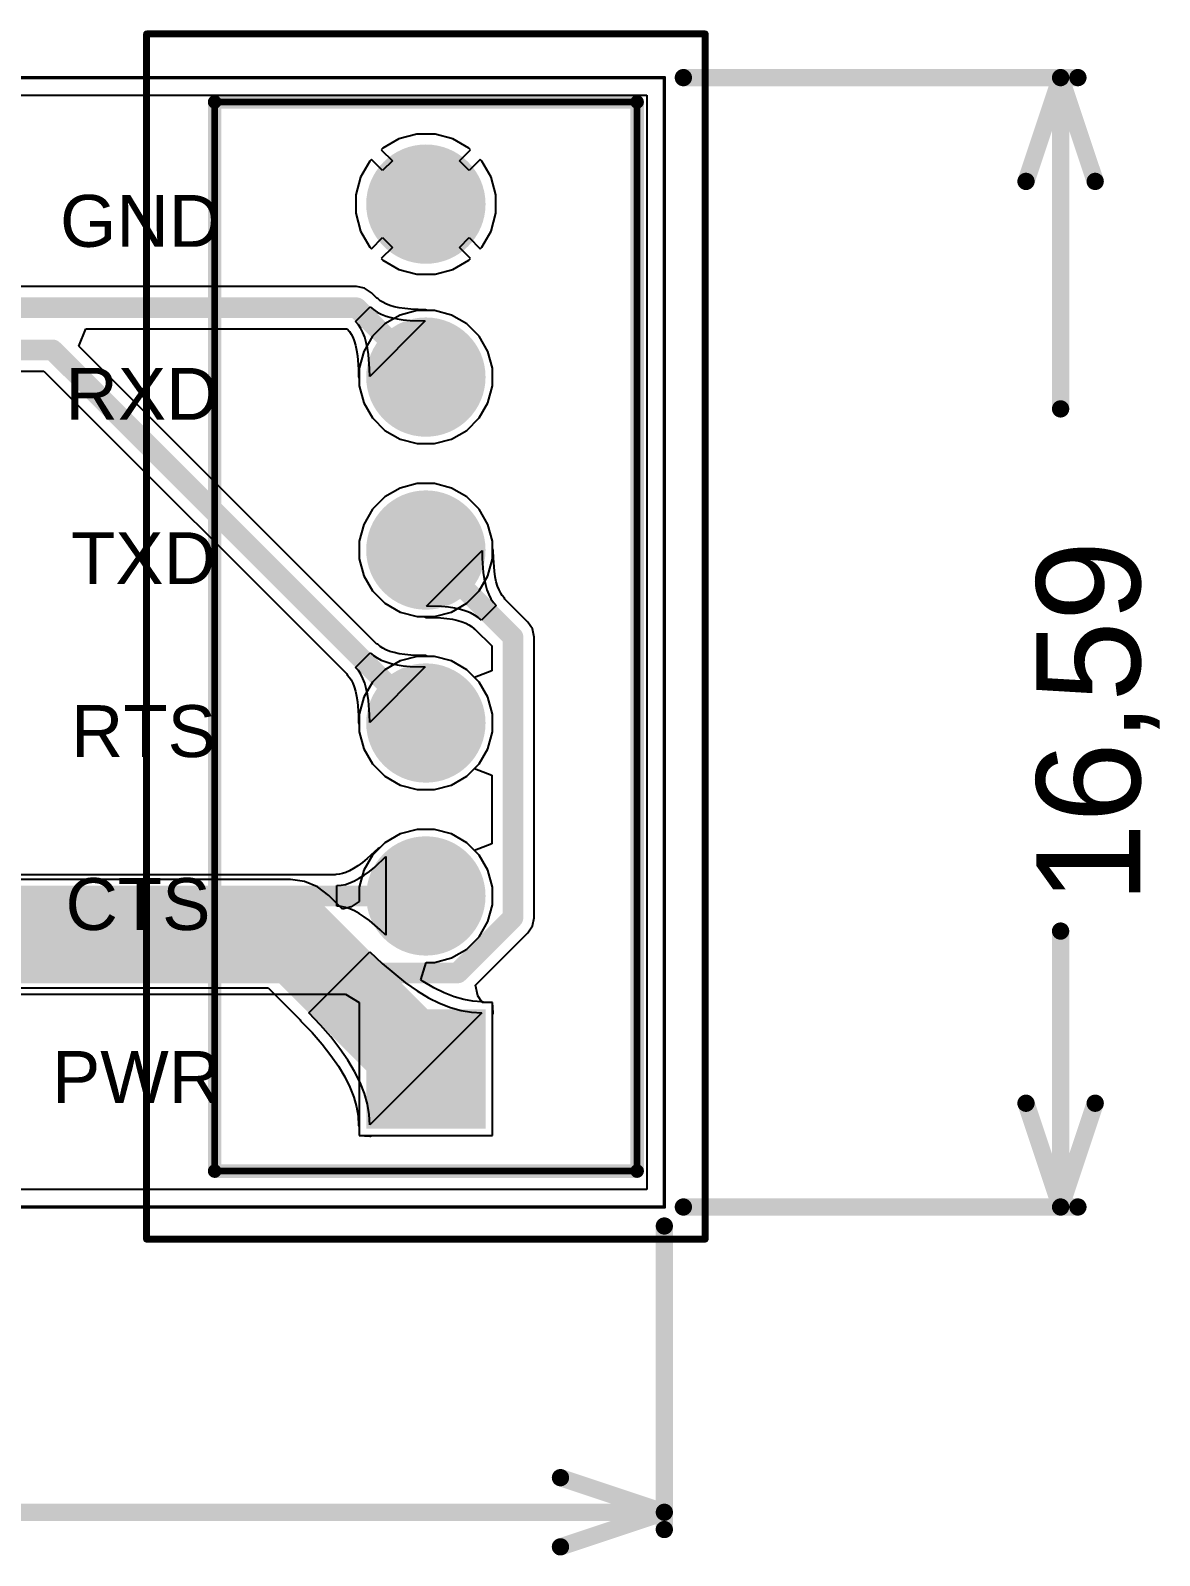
# Model space of a CAD drawing. Header units: inches. Extents: x 19.4 to 70.8, y 64.2 to 87.4.
# Drawn here: x 54.2 to 70.77, y 65.02 to 87.42 of the extents above; entities that cross this region are included whole.
import ezdxf

# ---------------------------------------------------------------- set-up
doc = ezdxf.new("R2010")
doc.units = ezdxf.units.IN
for name, color, linetype in [('Board', 56, 'Continuous'), ('Bottom Layer', 5, 'Continuous'), ('Bottom Solder', 6, 'Continuous'), ('Mechanical 13', 56, 'Continuous'), ('Mechanical 15', 56, 'Continuous'), ('Multi-Layer', 9, 'Continuous'), ('Pad Holes', 156, 'Continuous'), ('Top Layer', 1, 'Continuous'), ('Top Overlay', 2, 'Continuous'), ('Top Solder', 216, 'Continuous')]:
    doc.layers.add(name, color=color, linetype=linetype)
doc.styles.add('Arial', font='', dxfattribs={"height": 0.2})
doc.styles.get('Arial').set_extended_font_data('Arial')

# ---------------------------------------------------------------- blocks, each defined once
blk = doc.blocks.new('1725698_14')
at = {"layer": 'Bottom Layer'}
blk.add_hatch(color=5, dxfattribs=at).paths.add_polyline_path([(-0.825, 0.825), (0.825, 0.825), (0.825, -0.825), (-0.825, -0.825)])
h = blk.add_hatch(color=5, dxfattribs=at)
edge = h.paths.add_edge_path()
edge.add_arc((2.54, 0), 0.825, 0, 360)
h = blk.add_hatch(color=5, dxfattribs=at)
edge = h.paths.add_edge_path()
edge.add_arc((5.08, 0), 0.825, 0, 360)
h = blk.add_hatch(color=5, dxfattribs=at)
edge = h.paths.add_edge_path()
edge.add_arc((7.62, 0), 0.825, 0, 360)
h = blk.add_hatch(color=5, dxfattribs=at)
edge = h.paths.add_edge_path()
edge.add_arc((10.16, 0), 0.825, 0, 360)
h = blk.add_hatch(color=5, dxfattribs=at)
edge = h.paths.add_edge_path()
edge.add_arc((12.7, 0), 0.825, 0, 360)
at = {"layer": 'Bottom Solder'}
blk.add_hatch(color=6, dxfattribs=at).paths.add_polyline_path([(-0.876, 0.876), (0.876, 0.876), (0.876, -0.876), (-0.876, -0.876)])
h = blk.add_hatch(color=6, dxfattribs=at)
edge = h.paths.add_edge_path()
edge.add_arc((2.54, 0), 0.876, 0, 360)
h = blk.add_hatch(color=6, dxfattribs=at)
edge = h.paths.add_edge_path()
edge.add_arc((5.08, 0), 0.876, 0, 360)
h = blk.add_hatch(color=6, dxfattribs=at)
edge = h.paths.add_edge_path()
edge.add_arc((7.62, 0), 0.876, 0, 360)
h = blk.add_hatch(color=6, dxfattribs=at)
edge = h.paths.add_edge_path()
edge.add_arc((10.16, 0), 0.876, 0, 360)
h = blk.add_hatch(color=6, dxfattribs=at)
edge = h.paths.add_edge_path()
edge.add_arc((12.7, 0), 0.876, 0, 360)
at = {"layer": 'Multi-Layer'}
blk.add_hatch(color=9, dxfattribs=at).paths.add_polyline_path([(-0.825, 0.825), (0.825, 0.825), (0.825, -0.825), (-0.825, -0.825)])
h = blk.add_hatch(color=9, dxfattribs=at)
edge = h.paths.add_edge_path()
edge.add_arc((2.54, 0), 0.825, 0, 360)
h = blk.add_hatch(color=9, dxfattribs=at)
edge = h.paths.add_edge_path()
edge.add_arc((5.08, 0), 0.825, 0, 360)
h = blk.add_hatch(color=9, dxfattribs=at)
edge = h.paths.add_edge_path()
edge.add_arc((7.62, 0), 0.825, 0, 360)
h = blk.add_hatch(color=9, dxfattribs=at)
edge = h.paths.add_edge_path()
edge.add_arc((10.16, 0), 0.825, 0, 360)
h = blk.add_hatch(color=9, dxfattribs=at)
edge = h.paths.add_edge_path()
edge.add_arc((12.7, 0), 0.825, 0, 360)
at = {"layer": 'Pad Holes'}
h = blk.add_hatch(color=7, dxfattribs=at)
edge = h.paths.add_edge_path()
edge.add_arc((0, 0), 0.55, 0, 360)
h = blk.add_hatch(color=7, dxfattribs=at)
edge = h.paths.add_edge_path()
edge.add_arc((2.54, 0), 0.55, 0, 360)
h = blk.add_hatch(color=7, dxfattribs=at)
edge = h.paths.add_edge_path()
edge.add_arc((5.08, 0), 0.55, 0, 360)
h = blk.add_hatch(color=7, dxfattribs=at)
edge = h.paths.add_edge_path()
edge.add_arc((7.62, 0), 0.55, 0, 360)
h = blk.add_hatch(color=7, dxfattribs=at)
edge = h.paths.add_edge_path()
edge.add_arc((10.16, 0), 0.55, 0, 360)
h = blk.add_hatch(color=7, dxfattribs=at)
edge = h.paths.add_edge_path()
edge.add_arc((12.7, 0), 0.55, 0, 360)
at = {"layer": 'Top Layer'}
blk.add_hatch(color=1, dxfattribs=at).paths.add_polyline_path([(-0.825, 0.825), (0.825, 0.825), (0.825, -0.825), (-0.825, -0.825)])
h = blk.add_hatch(color=1, dxfattribs=at)
edge = h.paths.add_edge_path()
edge.add_arc((2.54, 0), 0.825, 0, 360)
h = blk.add_hatch(color=1, dxfattribs=at)
edge = h.paths.add_edge_path()
edge.add_arc((5.08, 0), 0.825, 0, 360)
h = blk.add_hatch(color=1, dxfattribs=at)
edge = h.paths.add_edge_path()
edge.add_arc((7.62, 0), 0.825, 0, 360)
h = blk.add_hatch(color=1, dxfattribs=at)
edge = h.paths.add_edge_path()
edge.add_arc((10.16, 0), 0.825, 0, 360)
h = blk.add_hatch(color=1, dxfattribs=at)
edge = h.paths.add_edge_path()
edge.add_arc((12.7, 0), 0.825, 0, 360)
at = {"layer": 'Top Solder'}
blk.add_hatch(color=216, dxfattribs=at).paths.add_polyline_path([(-0.876, 0.876), (0.876, 0.876), (0.876, -0.876), (-0.876, -0.876)])
h = blk.add_hatch(color=216, dxfattribs=at)
edge = h.paths.add_edge_path()
edge.add_arc((2.54, 0), 0.876, 0, 360)
h = blk.add_hatch(color=216, dxfattribs=at)
edge = h.paths.add_edge_path()
edge.add_arc((5.08, 0), 0.876, 0, 360)
h = blk.add_hatch(color=216, dxfattribs=at)
edge = h.paths.add_edge_path()
edge.add_arc((7.62, 0), 0.876, 0, 360)
h = blk.add_hatch(color=216, dxfattribs=at)
edge = h.paths.add_edge_path()
edge.add_arc((10.16, 0), 0.876, 0, 360)
h = blk.add_hatch(color=216, dxfattribs=at)
edge = h.paths.add_edge_path()
edge.add_arc((12.7, 0), 0.876, 0, 360)
at = {"layer": 'Mechanical 13'}
for points in [[(-1.5, 3.1, 0.1, 0.1, 0), (14.2, 3.1, 0.1, 0.1, 0)], [(-1.5, 3.1, 0.1, 0.1, 0), (-1.5, -3.1, 0.1, 0.1, 0)], [(14.2, 3.1, 0.1, 0.1, 0), (14.2, -3.1, 0.1, 0.1, 0)], [(-1.5, -3.1, 0.1, 0.1, 0), (14.2, -3.1, 0.1, 0.1, 0)]]:
    blk.add_lwpolyline(points, format="xyseb", dxfattribs=at)
for points in [[(-1.525, 3.1, 0.05, 0.05, 1), (-1.475, 3.1, 0.05, 0.05, 1)], [(-1.525, 3.1, 0.05, 0.05, 1), (-1.475, 3.1, 0.05, 0.05, 1)], [(14.175, 3.1, 0.05, 0.05, 1), (14.225, 3.1, 0.05, 0.05, 1)], [(14.175, 3.1, 0.05, 0.05, 1), (14.225, 3.1, 0.05, 0.05, 1)], [(-1.525, -3.1, 0.05, 0.05, 1), (-1.475, -3.1, 0.05, 0.05, 1)], [(-1.525, -3.1, 0.05, 0.05, 1), (-1.475, -3.1, 0.05, 0.05, 1)], [(14.175, -3.1, 0.05, 0.05, 1), (14.225, -3.1, 0.05, 0.05, 1)], [(14.175, -3.1, 0.05, 0.05, 1), (14.225, -3.1, 0.05, 0.05, 1)]]:
    blk.add_lwpolyline(points, format="xyseb", close=True, dxfattribs=at)
at = {"layer": 'Mechanical 15'}
for points in [[(-2.5, 4.1, 0.1, 0.1, 0), (-2.5, -4.1, 0.1, 0.1, 0)], [(-2.5, 4.1, 0.1, 0.1, 0), (15.2, 4.1, 0.1, 0.1, 0)], [(15.2, 4.1, 0.1, 0.1, 0), (15.2, -4.1, 0.1, 0.1, 0)], [(-2.5, -4.1, 0.1, 0.1, 0), (15.2, -4.1, 0.1, 0.1, 0)]]:
    blk.add_lwpolyline(points, format="xyseb", dxfattribs=at)
for points in [[(-2.525, 4.1, 0.05, 0.05, 1), (-2.475, 4.1, 0.05, 0.05, 1)], [(-2.525, 4.1, 0.05, 0.05, 1), (-2.475, 4.1, 0.05, 0.05, 1)], [(15.175, 4.1, 0.05, 0.05, 1), (15.225, 4.1, 0.05, 0.05, 1)], [(15.175, 4.1, 0.05, 0.05, 1), (15.225, 4.1, 0.05, 0.05, 1)], [(-2.525, -4.1, 0.05, 0.05, 1), (-2.475, -4.1, 0.05, 0.05, 1)], [(-2.525, -4.1, 0.05, 0.05, 1), (-2.475, -4.1, 0.05, 0.05, 1)], [(15.175, -4.1, 0.05, 0.05, 1), (15.225, -4.1, 0.05, 0.05, 1)], [(15.175, -4.1, 0.05, 0.05, 1), (15.225, -4.1, 0.05, 0.05, 1)]]:
    blk.add_lwpolyline(points, format="xyseb", close=True, dxfattribs=at)
at = {"layer": 'Top Overlay'}
for points in [[(-1.5, 3.1, 0.2, 0.2, 0), (-1.5, -3.1, 0.2, 0.2, 0)], [(-1.5, 3.1, 0.2, 0.2, 0), (14.2, 3.1, 0.2, 0.2, 0)], [(14.2, 3.1, 0.2, 0.2, 0), (14.2, -3.1, 0.2, 0.2, 0)], [(-1.5, -3.1, 0.2, 0.2, 0), (14.2, -3.1, 0.2, 0.2, 0)]]:
    blk.add_lwpolyline(points, format="xyseb", dxfattribs=at)
for points in [[(-1.55, 3.1, 0.1, 0.1, 1), (-1.45, 3.1, 0.1, 0.1, 1)], [(-1.55, 3.1, 0.1, 0.1, 1), (-1.45, 3.1, 0.1, 0.1, 1)], [(14.15, 3.1, 0.1, 0.1, 1), (14.25, 3.1, 0.1, 0.1, 1)], [(14.15, 3.1, 0.1, 0.1, 1), (14.25, 3.1, 0.1, 0.1, 1)], [(-1.55, -3.1, 0.1, 0.1, 1), (-1.45, -3.1, 0.1, 0.1, 1)], [(-1.55, -3.1, 0.1, 0.1, 1), (-1.45, -3.1, 0.1, 0.1, 1)], [(14.15, -3.1, 0.1, 0.1, 1), (14.25, -3.1, 0.1, 0.1, 1)], [(14.15, -3.1, 0.1, 0.1, 1), (14.25, -3.1, 0.1, 0.1, 1)]]:
    blk.add_lwpolyline(points, format="xyseb", close=True, dxfattribs=at)

msp = doc.modelspace()

# ---------------------------------------------------------------- linework, layer by layer
at = {"layer": 'Board'}
for points in [[(25.357, 86.728, 0.0508, 0.0508, 0), (63.5, 86.728, 0.0508, 0.0508, 0)], [(63.5, 70.142, 0.0508, 0.0508, 0), (63.5, 86.728, 0.0508, 0.0508, 0)], [(63.779, 86.728, 0.254, 0.254, 0), (69.571, 86.728, 0.254, 0.254, 0)], [(68.809, 85.204, 0.254, 0.254, 0), (69.317, 86.728, 0.254, 0.254, 0)], [(69.317, 86.728, 0.254, 0.254, 0), (69.825, 85.204, 0.254, 0.254, 0)], [(69.317, 81.863, 0.254, 0.254, 0), (69.317, 86.728, 0.254, 0.254, 0)], [(69.317, 70.142, 0.254, 0.254, 0), (69.317, 74.194, 0.254, 0.254, 0)], [(68.809, 71.666, 0.254, 0.254, 0), (69.317, 70.142, 0.254, 0.254, 0)], [(69.317, 70.142, 0.254, 0.254, 0), (69.825, 71.666, 0.254, 0.254, 0)], [(25.357, 70.142, 0.0508, 0.0508, 0), (63.5, 70.142, 0.0508, 0.0508, 0)], [(63.779, 70.142, 0.254, 0.254, 0), (69.571, 70.142, 0.254, 0.254, 0)], [(63.5, 65.405, 0.254, 0.254, 0), (63.5, 69.863, 0.254, 0.254, 0)], [(61.976, 66.167, 0.254, 0.254, 0), (63.5, 65.659, 0.254, 0.254, 0)], [(47.856, 65.659, 0.254, 0.254, 0), (63.5, 65.659, 0.254, 0.254, 0)], [(61.976, 65.151, 0.254, 0.254, 0), (63.5, 65.659, 0.254, 0.254, 0)]]:
    msp.add_lwpolyline(points, format="xyseb", dxfattribs=at)
for points in [[(63.487, 86.728, 0.0254, 0.0254, 1), (63.513, 86.728, 0.0254, 0.0254, 1)], [(63.487, 86.728, 0.0254, 0.0254, 1), (63.513, 86.728, 0.0254, 0.0254, 1)], [(63.716, 86.728, 0.127, 0.127, 1), (63.843, 86.728, 0.127, 0.127, 1)], [(69.253, 86.728, 0.127, 0.127, 1), (69.38, 86.728, 0.127, 0.127, 1)], [(69.253, 86.728, 0.127, 0.127, 1), (69.38, 86.728, 0.127, 0.127, 1)], [(69.253, 86.728, 0.127, 0.127, 1), (69.38, 86.728, 0.127, 0.127, 1)], [(69.507, 86.728, 0.127, 0.127, 1), (69.634, 86.728, 0.127, 0.127, 1)], [(68.745, 85.204, 0.127, 0.127, 1), (68.872, 85.204, 0.127, 0.127, 1)], [(69.761, 85.204, 0.127, 0.127, 1), (69.888, 85.204, 0.127, 0.127, 1)], [(69.253, 81.863, 0.127, 0.127, 1), (69.38, 81.863, 0.127, 0.127, 1)], [(69.253, 74.194, 0.127, 0.127, 1), (69.38, 74.194, 0.127, 0.127, 1)], [(68.745, 71.666, 0.127, 0.127, 1), (68.872, 71.666, 0.127, 0.127, 1)], [(69.761, 71.666, 0.127, 0.127, 1), (69.888, 71.666, 0.127, 0.127, 1)], [(63.487, 70.142, 0.0254, 0.0254, 1), (63.513, 70.142, 0.0254, 0.0254, 1)], [(63.487, 70.142, 0.0254, 0.0254, 1), (63.513, 70.142, 0.0254, 0.0254, 1)], [(63.716, 70.142, 0.127, 0.127, 1), (63.843, 70.142, 0.127, 0.127, 1)], [(69.253, 70.142, 0.127, 0.127, 1), (69.38, 70.142, 0.127, 0.127, 1)], [(69.253, 70.142, 0.127, 0.127, 1), (69.38, 70.142, 0.127, 0.127, 1)], [(69.253, 70.142, 0.127, 0.127, 1), (69.38, 70.142, 0.127, 0.127, 1)], [(69.507, 70.142, 0.127, 0.127, 1), (69.634, 70.142, 0.127, 0.127, 1)], [(63.437, 69.863, 0.127, 0.127, 1), (63.563, 69.863, 0.127, 0.127, 1)], [(61.912, 66.167, 0.127, 0.127, 1), (62.039, 66.167, 0.127, 0.127, 1)], [(63.437, 65.659, 0.127, 0.127, 1), (63.563, 65.659, 0.127, 0.127, 1)], [(63.437, 65.659, 0.127, 0.127, 1), (63.563, 65.659, 0.127, 0.127, 1)], [(63.437, 65.659, 0.127, 0.127, 1), (63.563, 65.659, 0.127, 0.127, 1)], [(63.437, 65.405, 0.127, 0.127, 1), (63.563, 65.405, 0.127, 0.127, 1)], [(61.912, 65.151, 0.127, 0.127, 1), (62.039, 65.151, 0.127, 0.127, 1)]]:
    msp.add_lwpolyline(points, format="xyseb", close=True, dxfattribs=at)
at = {"layer": 'Bottom Layer'}
for p, q in [((25.616, 86.469), (63.241, 86.469)), ((63.241, 86.469), (63.241, 70.401)), ((59.603, 85.828), (59.369, 85.693)), ((59.865, 85.898), (59.603, 85.828)), ((60.135, 85.898), (59.865, 85.898)), ((60.397, 85.828), (60.135, 85.898)), ((60.631, 85.693), (60.397, 85.828)), ((59.369, 85.693), (59.345, 85.669)), ((59.345, 85.669), (59.508, 85.505)), ((60.492, 85.505), (60.655, 85.669)), ((60.655, 85.669), (60.631, 85.693)), ((59.177, 85.501), (59.042, 85.267)), ((59.201, 85.525), (59.177, 85.501)), ((59.365, 85.362), (59.201, 85.525)), ((59.508, 85.505), (59.365, 85.362)), ((60.635, 85.362), (60.492, 85.505)), ((60.799, 85.525), (60.635, 85.362)), ((60.823, 85.501), (60.799, 85.525)), ((60.958, 85.267), (60.823, 85.501)), ((59.042, 85.267), (58.972, 85.005)), ((61.028, 85.005), (60.958, 85.267)), ((58.972, 85.005), (58.972, 84.735)), ((61.028, 84.735), (61.028, 85.005)), ((58.972, 84.735), (59.042, 84.473)), ((60.958, 84.473), (61.028, 84.735)), ((59.042, 84.473), (59.177, 84.239)), ((60.823, 84.239), (60.958, 84.473)), ((59.177, 84.239), (59.201, 84.215)), ((59.201, 84.215), (59.365, 84.378)), ((59.508, 84.235), (59.345, 84.071)), ((59.365, 84.378), (59.508, 84.235)), ((60.492, 84.235), (60.635, 84.378)), ((60.655, 84.071), (60.492, 84.235)), ((60.635, 84.378), (60.799, 84.215)), ((60.799, 84.215), (60.823, 84.239)), ((59.345, 84.071), (59.369, 84.047)), ((59.369, 84.047), (59.603, 83.912)), ((60.397, 83.912), (60.631, 84.047)), ((60.631, 84.047), (60.655, 84.071)), ((59.603, 83.912), (59.865, 83.842)), ((59.865, 83.842), (60.135, 83.842)), ((60.135, 83.842), (60.397, 83.912)), ((58.982, 83.659), (41.71, 83.659)), ((59.101, 83.635), (58.982, 83.659)), ((59.202, 83.568), (59.101, 83.635)), ((59.28, 83.49), (59.202, 83.568)), ((58.969, 83.146), (59.184, 83.361)), ((59.184, 83.361), (59.231, 83.321)), ((59.231, 83.321), (59.285, 83.285)), ((59.293, 83.486), (59.28, 83.49)), ((59.331, 83.452), (59.293, 83.486)), ((59.368, 83.428), (59.331, 83.452)), ((59.414, 83.404), (59.368, 83.428)), ((59.469, 83.382), (59.414, 83.404)), ((59.533, 83.363), (59.469, 83.382)), ((59.607, 83.347), (59.533, 83.363)), ((59.69, 83.335), (59.607, 83.347)), ((59.779, 83.326), (59.69, 83.335)), ((59.996, 83.32), (59.779, 83.326)), ((60.024, 83.307), (59.996, 83.32)), ((59.009, 83.099), (58.969, 83.146)), ((59.045, 83.045), (59.009, 83.099)), ((59.992, 83.155), (59.175, 82.338)), ((59.285, 83.285), (59.346, 83.253)), ((59.346, 83.253), (59.415, 83.226)), ((59.415, 83.226), (59.492, 83.204)), ((59.492, 83.204), (59.577, 83.185)), ((59.577, 83.185), (59.669, 83.171)), ((59.669, 83.171), (59.769, 83.161)), ((59.769, 83.161), (59.992, 83.155)), ((60.129, 83.307), (60.024, 83.307)), ((60.377, 83.241), (60.129, 83.307)), ((60.6, 83.112), (60.377, 83.241)), ((60.782, 82.93), (60.6, 83.112)), ((54.906, 82.783), (55.011, 83.037)), ((55.011, 83.037), (58.844, 83.037)), ((58.844, 83.037), (58.844, 83.037)), ((58.844, 83.037), (58.878, 82.999)), ((58.878, 82.999), (58.902, 82.962)), ((58.902, 82.962), (58.926, 82.916)), ((58.926, 82.916), (58.948, 82.861)), ((59.077, 82.984), (59.045, 83.045)), ((59.104, 82.915), (59.077, 82.984)), ((59.126, 82.838), (59.104, 82.915)), ((60.911, 82.707), (60.782, 82.93)), ((59.28, 78.41), (54.906, 82.783)), ((58.948, 82.861), (58.967, 82.797)), ((58.967, 82.797), (58.983, 82.723)), ((58.983, 82.723), (58.995, 82.642)), ((58.995, 82.642), (59.009, 82.447)), ((59.145, 82.753), (59.126, 82.838)), ((59.159, 82.661), (59.145, 82.753)), ((59.174, 82.453), (59.159, 82.661)), ((60.977, 82.459), (60.911, 82.707)), ((41.254, 82.418), (54.392, 82.418)), ((54.392, 82.418), (58.84, 77.97)), ((59.009, 82.447), (59.01, 82.337)), ((59.175, 82.338), (59.174, 82.453)), ((60.977, 82.201), (60.977, 82.459)), ((59.01, 82.337), (59.023, 82.307)), ((59.023, 82.307), (59.023, 82.201)), ((59.023, 82.201), (59.089, 81.953)), ((60.911, 81.953), (60.977, 82.201)), ((59.089, 81.953), (59.218, 81.73)), ((60.782, 81.73), (60.911, 81.953)), ((59.218, 81.73), (59.4, 81.548)), ((59.4, 81.548), (59.623, 81.419)), ((60.377, 81.419), (60.6, 81.548)), ((60.6, 81.548), (60.782, 81.73)), ((59.623, 81.419), (59.871, 81.353)), ((59.871, 81.353), (60.129, 81.353)), ((60.129, 81.353), (60.377, 81.419)), ((59.623, 80.701), (59.4, 80.572)), ((59.871, 80.767), (59.623, 80.701)), ((60.129, 80.767), (59.871, 80.767)), ((60.377, 80.701), (60.129, 80.767)), ((60.6, 80.572), (60.377, 80.701)), ((59.4, 80.572), (59.218, 80.39)), ((60.782, 80.39), (60.6, 80.572)), ((59.218, 80.39), (59.089, 80.167)), ((60.911, 80.167), (60.782, 80.39)), ((59.089, 80.167), (59.023, 79.919)), ((60.977, 79.919), (60.911, 80.167)), ((59.023, 79.919), (59.023, 79.661)), ((60.008, 78.965), (60.825, 79.782)), ((60.825, 79.782), (60.826, 79.667)), ((60.977, 79.813), (60.977, 79.919)), ((60.99, 79.783), (60.977, 79.813)), ((60.991, 79.673), (60.99, 79.783)), ((59.023, 79.661), (59.089, 79.413)), ((60.826, 79.667), (60.841, 79.459)), ((61.005, 79.478), (60.991, 79.673)), ((59.089, 79.413), (59.218, 79.19)), ((60.841, 79.459), (60.855, 79.367)), ((60.855, 79.367), (60.874, 79.282)), ((60.874, 79.282), (60.896, 79.205)), ((61.017, 79.397), (61.005, 79.478)), ((61.033, 79.323), (61.017, 79.397)), ((61.052, 79.259), (61.033, 79.323)), ((59.218, 79.19), (59.4, 79.008)), ((60.896, 79.205), (60.923, 79.136)), ((60.923, 79.136), (60.955, 79.075)), ((60.955, 79.075), (60.991, 79.021)), ((61.074, 79.204), (61.052, 79.259)), ((61.098, 79.158), (61.074, 79.204)), ((61.122, 79.121), (61.098, 79.158)), ((61.156, 79.083), (61.122, 79.121)), ((61.16, 79.07), (61.156, 79.083)), ((61.498, 78.732), (61.16, 79.07)), ((59.4, 79.008), (59.623, 78.879)), ((59.623, 78.879), (59.871, 78.813)), ((60.231, 78.959), (60.008, 78.965)), ((60.331, 78.949), (60.231, 78.959)), ((60.423, 78.935), (60.331, 78.949)), ((60.508, 78.916), (60.423, 78.935)), ((60.585, 78.894), (60.508, 78.916)), ((60.654, 78.867), (60.585, 78.894)), ((60.715, 78.835), (60.654, 78.867)), ((60.769, 78.799), (60.715, 78.835)), ((61.031, 78.974), (60.816, 78.759)), ((60.991, 79.021), (61.031, 78.974)), ((59.871, 78.813), (59.976, 78.813)), ((59.976, 78.813), (60.004, 78.8)), ((60.004, 78.8), (60.221, 78.794)), ((60.221, 78.794), (60.31, 78.785)), ((60.31, 78.785), (60.393, 78.773)), ((60.393, 78.773), (60.467, 78.757)), ((60.467, 78.757), (60.531, 78.738)), ((60.531, 78.738), (60.586, 78.716)), ((60.586, 78.716), (60.632, 78.692)), ((60.632, 78.692), (60.669, 78.668)), ((60.669, 78.668), (60.707, 78.634)), ((60.707, 78.634), (60.72, 78.63)), ((60.72, 78.63), (60.967, 78.383)), ((60.816, 78.759), (60.769, 78.799)), ((61.565, 78.631), (61.498, 78.732)), ((61.589, 78.512), (61.565, 78.631)), ((59.293, 78.406), (59.28, 78.41)), ((59.331, 78.372), (59.293, 78.406)), ((61.589, 74.39), (61.589, 78.512)), ((58.969, 78.066), (59.184, 78.281)), ((59.184, 78.281), (59.231, 78.241)), ((59.231, 78.241), (59.285, 78.205)), ((59.285, 78.205), (59.346, 78.173)), ((59.368, 78.348), (59.331, 78.372)), ((59.346, 78.173), (59.415, 78.146)), ((59.414, 78.324), (59.368, 78.348)), ((59.469, 78.302), (59.414, 78.324)), ((59.533, 78.283), (59.469, 78.302)), ((59.607, 78.267), (59.533, 78.283)), ((59.69, 78.255), (59.607, 78.267)), ((59.779, 78.246), (59.69, 78.255)), ((59.996, 78.24), (59.779, 78.246)), ((60.024, 78.227), (59.996, 78.24)), ((60.129, 78.227), (60.024, 78.227)), ((60.377, 78.161), (60.129, 78.227)), ((60.967, 78.383), (60.967, 78.017)), ((58.84, 77.97), (58.844, 77.957)), ((58.844, 77.957), (58.878, 77.919)), ((59.009, 78.019), (58.969, 78.066)), ((59.045, 77.965), (59.009, 78.019)), ((59.077, 77.904), (59.045, 77.965)), ((59.992, 78.075), (59.175, 77.258)), ((59.415, 78.146), (59.492, 78.124)), ((59.492, 78.124), (59.577, 78.105)), ((59.577, 78.105), (59.669, 78.091)), ((59.669, 78.091), (59.769, 78.081)), ((59.769, 78.081), (59.992, 78.075)), ((60.6, 78.032), (60.377, 78.161)), ((60.713, 77.919), (60.6, 78.032)), ((60.967, 78.017), (60.713, 77.919)), ((58.878, 77.919), (58.902, 77.882)), ((58.902, 77.882), (58.926, 77.836)), ((58.926, 77.836), (58.948, 77.781)), ((58.948, 77.781), (58.967, 77.717)), ((58.967, 77.717), (58.983, 77.643)), ((59.104, 77.835), (59.077, 77.904)), ((59.126, 77.758), (59.104, 77.835)), ((59.145, 77.673), (59.126, 77.758)), ((58.983, 77.643), (58.995, 77.562)), ((58.995, 77.562), (59.009, 77.367)), ((59.159, 77.581), (59.145, 77.673)), ((59.174, 77.373), (59.159, 77.581)), ((59.009, 77.367), (59.01, 77.257)), ((59.175, 77.258), (59.174, 77.373)), ((59.01, 77.257), (59.023, 77.227)), ((59.023, 77.227), (59.023, 77.121)), ((59.023, 77.121), (59.089, 76.873)), ((59.089, 76.873), (59.218, 76.65)), ((59.218, 76.65), (59.4, 76.468)), ((59.4, 76.468), (59.623, 76.339)), ((60.377, 76.339), (60.6, 76.468)), ((60.6, 76.468), (60.713, 76.581)), ((60.713, 76.581), (60.967, 76.483)), ((60.967, 76.483), (60.967, 75.477)), ((59.623, 76.339), (59.871, 76.273)), ((59.871, 76.273), (60.129, 76.273)), ((60.129, 76.273), (60.377, 76.339)), ((59.4, 75.492), (59.326, 75.418)), ((59.623, 75.621), (59.4, 75.492)), ((59.871, 75.687), (59.623, 75.621)), ((60.129, 75.687), (59.871, 75.687)), ((60.377, 75.621), (60.129, 75.687)), ((60.6, 75.492), (60.377, 75.621)), ((60.713, 75.379), (60.6, 75.492)), ((60.967, 75.477), (60.713, 75.379)), ((59.14, 75.258), (59.07, 75.201)), ((59.298, 75.407), (59.14, 75.258)), ((59.249, 75.134), (59.411, 75.287)), ((59.326, 75.418), (59.298, 75.407)), ((59.411, 75.287), (59.411, 74.133)), ((58.683, 75.027), (58.67, 75.021)), ((58.733, 75.03), (58.683, 75.027)), ((58.777, 75.039), (58.733, 75.03)), ((58.826, 75.055), (58.777, 75.039)), ((58.88, 75.079), (58.826, 75.055)), ((58.939, 75.111), (58.88, 75.079)), ((59.003, 75.151), (58.939, 75.111)), ((59.07, 75.201), (59.003, 75.151)), ((59.096, 75.015), (59.171, 75.071)), ((59.171, 75.071), (59.249, 75.134)), ((58.67, 75.021), (42.833, 75.021)), ((58.694, 74.862), (58.755, 74.867)), ((58.694, 74.558), (58.694, 74.862)), ((58.755, 74.867), (58.819, 74.879)), ((58.819, 74.879), (58.885, 74.901)), ((58.885, 74.901), (58.953, 74.93)), ((58.953, 74.93), (59.023, 74.969)), ((59.023, 74.969), (59.096, 75.015)), ((58.755, 74.553), (58.694, 74.558)), ((58.819, 74.541), (58.755, 74.553)), ((58.885, 74.519), (58.819, 74.541)), ((58.953, 74.49), (58.885, 74.519)), ((59.023, 74.451), (58.953, 74.49)), ((59.096, 74.405), (59.023, 74.451)), ((59.171, 74.349), (59.096, 74.405)), ((61.565, 74.271), (61.589, 74.39)), ((59.329, 74.213), (59.171, 74.349)), ((59.411, 74.133), (59.329, 74.213)), ((60.729, 73.401), (61.498, 74.17)), ((61.498, 74.17), (61.565, 74.271)), ((52.947, 73.269), (58.819, 73.269)), ((58.819, 73.269), (59.023, 73.147)), ((60.765, 73.241), (60.729, 73.401)), ((60.826, 73.147), (60.765, 73.241)), ((59.023, 73.147), (59.023, 73.015)), ((59.023, 73.015), (59.023, 71.193)), ((60.977, 73.147), (60.826, 73.147)), ((60.977, 71.193), (60.977, 73.147)), ((59.023, 71.193), (60.977, 71.193)), ((63.241, 70.401), (25.616, 70.401))]:
    msp.add_line(p, q, dxfattribs=at)
for points in [[(41.581, 83.348, 0.305, 0.305, 0), (58.982, 83.348, 0.305, 0.305, 0)], [(58.982, 83.348, 0.305, 0.305, 0), (60, 82.33, 0.305, 0.305, 0)], [(40.71, 82.729, 0.305, 0.305, 0), (54.521, 82.729, 0.305, 0.305, 0)], [(54.521, 82.729, 0.305, 0.305, 0), (60, 77.25, 0.305, 0.305, 0)], [(60, 79.79, 0.305, 0.305, 0), (61.278, 78.512, 0.305, 0.305, 0)], [(61.278, 74.39, 0.305, 0.305, 0), (61.278, 78.512, 0.305, 0.305, 0)], [(42.704, 74.71, 0.305, 0.305, 0), (60, 74.71, 0.305, 0.305, 0)], [(60.468, 73.58, 0.305, 0.305, 0), (61.278, 74.39, 0.305, 0.305, 0)], [(42.559, 73.58, 0.305, 0.305, 0), (60.468, 73.58, 0.305, 0.305, 0)]]:
    msp.add_lwpolyline(points, format="xyseb", dxfattribs=at)
for points in [[(58.906, 83.348, 0.152, 0.152, 1), (59.058, 83.348, 0.152, 0.152, 1)], [(58.906, 83.348, 0.152, 0.152, 1), (59.058, 83.348, 0.152, 0.152, 1)], [(54.445, 82.729, 0.152, 0.152, 1), (54.597, 82.729, 0.152, 0.152, 1)], [(54.445, 82.729, 0.152, 0.152, 1), (54.597, 82.729, 0.152, 0.152, 1)], [(59.924, 82.33, 0.152, 0.152, 1), (60.076, 82.33, 0.152, 0.152, 1)], [(59.924, 79.79, 0.152, 0.152, 1), (60.076, 79.79, 0.152, 0.152, 1)], [(61.202, 78.512, 0.152, 0.152, 1), (61.354, 78.512, 0.152, 0.152, 1)], [(61.202, 78.512, 0.152, 0.152, 1), (61.354, 78.512, 0.152, 0.152, 1)], [(59.924, 77.25, 0.152, 0.152, 1), (60.076, 77.25, 0.152, 0.152, 1)], [(59.924, 74.71, 0.152, 0.152, 1), (60.076, 74.71, 0.152, 0.152, 1)], [(61.202, 74.39, 0.152, 0.152, 1), (61.354, 74.39, 0.152, 0.152, 1)], [(61.202, 74.39, 0.152, 0.152, 1), (61.354, 74.39, 0.152, 0.152, 1)], [(60.392, 73.58, 0.152, 0.152, 1), (60.544, 73.58, 0.152, 0.152, 1)], [(60.392, 73.58, 0.152, 0.152, 1), (60.544, 73.58, 0.152, 0.152, 1)]]:
    msp.add_lwpolyline(points, format="xyseb", close=True, dxfattribs=at)
at = {"layer": 'Top Layer'}
for p, q in [((25.616, 86.469), (63.241, 86.469)), ((63.241, 86.469), (63.241, 70.401)), ((59.603, 85.828), (59.369, 85.693)), ((59.865, 85.898), (59.603, 85.828)), ((60.135, 85.898), (59.865, 85.898)), ((60.397, 85.828), (60.135, 85.898)), ((60.631, 85.693), (60.397, 85.828)), ((59.369, 85.693), (59.345, 85.669)), ((59.345, 85.669), (59.508, 85.505)), ((60.492, 85.505), (60.655, 85.669)), ((60.655, 85.669), (60.631, 85.693)), ((59.177, 85.501), (59.042, 85.267)), ((59.201, 85.525), (59.177, 85.501)), ((59.365, 85.362), (59.201, 85.525)), ((59.508, 85.505), (59.365, 85.362)), ((60.635, 85.362), (60.492, 85.505)), ((60.799, 85.525), (60.635, 85.362)), ((60.823, 85.501), (60.799, 85.525)), ((60.958, 85.267), (60.823, 85.501)), ((59.042, 85.267), (58.972, 85.005)), ((61.028, 85.005), (60.958, 85.267)), ((58.972, 85.005), (58.972, 84.735)), ((61.028, 84.735), (61.028, 85.005)), ((58.972, 84.735), (59.042, 84.473)), ((60.958, 84.473), (61.028, 84.735)), ((59.042, 84.473), (59.177, 84.239)), ((60.823, 84.239), (60.958, 84.473)), ((59.177, 84.239), (59.201, 84.215)), ((59.201, 84.215), (59.365, 84.378)), ((59.508, 84.235), (59.345, 84.071)), ((59.365, 84.378), (59.508, 84.235)), ((60.492, 84.235), (60.635, 84.378)), ((60.655, 84.071), (60.492, 84.235)), ((60.635, 84.378), (60.799, 84.215)), ((60.799, 84.215), (60.823, 84.239)), ((59.345, 84.071), (59.369, 84.047)), ((59.369, 84.047), (59.603, 83.912)), ((60.397, 83.912), (60.631, 84.047)), ((60.631, 84.047), (60.655, 84.071)), ((59.603, 83.912), (59.865, 83.842)), ((59.865, 83.842), (60.135, 83.842)), ((60.135, 83.842), (60.397, 83.912)), ((59.4, 83.112), (59.218, 82.93)), ((59.623, 83.241), (59.4, 83.112)), ((59.871, 83.307), (59.623, 83.241)), ((60.129, 83.307), (59.871, 83.307)), ((60.377, 83.241), (60.129, 83.307)), ((60.6, 83.112), (60.377, 83.241)), ((60.782, 82.93), (60.6, 83.112)), ((59.218, 82.93), (59.089, 82.707)), ((60.911, 82.707), (60.782, 82.93)), ((59.089, 82.707), (59.023, 82.459)), ((60.977, 82.459), (60.911, 82.707)), ((59.023, 82.459), (59.023, 82.201)), ((60.977, 82.201), (60.977, 82.459)), ((59.023, 82.201), (59.089, 81.953)), ((60.911, 81.953), (60.977, 82.201)), ((59.089, 81.953), (59.218, 81.73)), ((60.782, 81.73), (60.911, 81.953)), ((59.218, 81.73), (59.4, 81.548)), ((59.4, 81.548), (59.623, 81.419)), ((60.377, 81.419), (60.6, 81.548)), ((60.6, 81.548), (60.782, 81.73)), ((59.623, 81.419), (59.871, 81.353)), ((59.871, 81.353), (60.129, 81.353)), ((60.129, 81.353), (60.377, 81.419)), ((59.623, 80.701), (59.4, 80.572)), ((59.871, 80.767), (59.623, 80.701)), ((60.129, 80.767), (59.871, 80.767)), ((60.377, 80.701), (60.129, 80.767)), ((60.6, 80.572), (60.377, 80.701)), ((59.4, 80.572), (59.218, 80.39)), ((60.782, 80.39), (60.6, 80.572)), ((59.218, 80.39), (59.089, 80.167)), ((60.911, 80.167), (60.782, 80.39)), ((59.089, 80.167), (59.023, 79.919)), ((60.977, 79.919), (60.911, 80.167)), ((59.023, 79.919), (59.023, 79.661)), ((60.977, 79.661), (60.977, 79.919)), ((59.023, 79.661), (59.089, 79.413)), ((60.911, 79.413), (60.977, 79.661)), ((59.089, 79.413), (59.218, 79.19)), ((60.782, 79.19), (60.911, 79.413)), ((59.218, 79.19), (59.4, 79.008)), ((60.6, 79.008), (60.782, 79.19)), ((59.4, 79.008), (59.623, 78.879)), ((59.623, 78.879), (59.871, 78.813)), ((60.129, 78.813), (60.377, 78.879)), ((60.377, 78.879), (60.6, 79.008)), ((59.871, 78.813), (60.129, 78.813)), ((59.871, 78.227), (59.623, 78.161)), ((60.129, 78.227), (59.871, 78.227)), ((60.377, 78.161), (60.129, 78.227)), ((59.4, 78.032), (59.218, 77.85)), ((59.623, 78.161), (59.4, 78.032)), ((60.6, 78.032), (60.377, 78.161)), ((60.782, 77.85), (60.6, 78.032)), ((59.218, 77.85), (59.089, 77.627)), ((60.911, 77.627), (60.782, 77.85)), ((59.089, 77.627), (59.023, 77.379)), ((60.977, 77.379), (60.911, 77.627)), ((59.023, 77.379), (59.023, 77.121)), ((60.977, 77.121), (60.977, 77.379)), ((59.023, 77.121), (59.089, 76.873)), ((60.911, 76.873), (60.977, 77.121)), ((59.089, 76.873), (59.218, 76.65)), ((60.782, 76.65), (60.911, 76.873)), ((59.218, 76.65), (59.4, 76.468)), ((60.6, 76.468), (60.782, 76.65)), ((59.4, 76.468), (59.623, 76.339)), ((60.377, 76.339), (60.6, 76.468)), ((59.623, 76.339), (59.871, 76.273)), ((59.871, 76.273), (60.129, 76.273)), ((60.129, 76.273), (60.377, 76.339)), ((59.4, 75.492), (59.218, 75.31)), ((59.623, 75.621), (59.4, 75.492)), ((59.871, 75.687), (59.623, 75.621)), ((60.129, 75.687), (59.871, 75.687)), ((60.377, 75.621), (60.129, 75.687)), ((60.6, 75.492), (60.377, 75.621)), ((60.782, 75.31), (60.6, 75.492)), ((59.218, 75.31), (59.089, 75.087)), ((60.911, 75.087), (60.782, 75.31)), ((59.089, 75.087), (59.023, 74.839)), ((60.977, 74.839), (60.911, 75.087)), ((58.014, 74.95), (51.816, 74.95)), ((58.117, 74.937), (58.014, 74.95)), ((58.014, 74.95), (58.014, 74.95)), ((58.22, 74.923), (58.117, 74.937)), ((58.411, 74.844), (58.22, 74.923)), ((58.576, 74.718), (58.411, 74.844)), ((59.023, 74.839), (59.023, 74.63)), ((60.977, 74.581), (60.977, 74.839)), ((58.777, 74.516), (58.576, 74.718)), ((59.023, 74.63), (58.905, 74.55)), ((60.911, 74.333), (60.977, 74.581)), ((58.905, 74.55), (58.777, 74.516)), ((60.782, 74.11), (60.911, 74.333)), ((60.377, 73.799), (60.6, 73.928)), ((60.6, 73.928), (60.782, 74.11)), ((58.28, 72.992), (59.178, 73.89)), ((59.178, 73.89), (59.356, 73.719)), ((59.356, 73.719), (59.703, 73.432)), ((59.926, 73.479), (60.005, 73.733)), ((60.005, 73.733), (60.129, 73.733)), ((60.129, 73.733), (60.377, 73.799)), ((59.961, 73.454), (59.926, 73.479)), ((52.738, 73.362), (57.685, 73.362)), ((57.685, 73.362), (58.156, 72.891)), ((59.703, 73.432), (59.872, 73.315)), ((59.872, 73.315), (60.038, 73.216)), ((60.117, 73.361), (59.961, 73.454)), ((60.268, 73.287), (60.117, 73.361)), ((60.414, 73.229), (60.268, 73.287)), ((60.038, 73.216), (60.201, 73.136)), ((60.201, 73.136), (60.361, 73.073)), ((60.361, 73.073), (60.518, 73.028)), ((60.555, 73.189), (60.414, 73.229)), ((60.518, 73.028), (60.671, 73.001)), ((60.69, 73.165), (60.555, 73.189)), ((60.82, 73.157), (60.69, 73.165)), ((60.832, 73.157), (60.82, 73.157)), ((60.851, 73.147), (60.832, 73.157)), ((60.832, 73.157), (60.832, 73.157)), ((60.977, 73.147), (60.851, 73.147)), ((60.987, 72.992), (60.977, 73.147)), ((58.156, 72.891), (58.161, 72.878)), ((58.161, 72.878), (58.329, 72.703)), ((58.451, 72.814), (58.28, 72.992)), ((58.603, 72.639), (58.451, 72.814)), ((60.822, 72.992), (59.178, 71.348)), ((60.671, 73.001), (60.822, 72.992)), ((60.977, 72.963), (60.987, 72.982)), ((60.977, 71.193), (60.977, 72.963)), ((60.986, 72.99), (60.987, 72.992)), ((60.987, 72.982), (60.986, 72.99)), ((58.329, 72.703), (58.476, 72.534)), ((58.738, 72.467), (58.603, 72.639)), ((58.476, 72.534), (58.605, 72.369)), ((58.605, 72.369), (58.716, 72.209)), ((58.855, 72.298), (58.738, 72.467)), ((58.716, 72.209), (58.809, 72.053)), ((58.954, 72.132), (58.855, 72.298)), ((59.034, 71.969), (58.954, 72.132)), ((58.809, 72.053), (58.883, 71.902)), ((58.883, 71.902), (58.941, 71.756)), ((59.097, 71.809), (59.034, 71.969)), ((58.941, 71.756), (58.981, 71.615)), ((59.142, 71.652), (59.097, 71.809)), ((58.981, 71.615), (59.005, 71.48)), ((59.005, 71.48), (59.013, 71.338)), ((59.169, 71.499), (59.142, 71.652)), ((59.178, 71.348), (59.169, 71.499)), ((59.013, 71.338), (59.013, 71.338)), ((59.013, 71.338), (59.023, 71.319)), ((59.023, 71.319), (59.023, 71.193)), ((59.023, 71.193), (59.178, 71.183)), ((59.178, 71.183), (59.18, 71.184)), ((59.18, 71.184), (59.188, 71.183)), ((59.188, 71.183), (59.207, 71.193)), ((59.207, 71.193), (60.977, 71.193)), ((63.241, 70.401), (25.616, 70.401))]:
    msp.add_line(p, q, dxfattribs=at)
for points in [[(51.816, 74.156, 1.27, 1.27, 0), (58.014, 74.156, 1.27, 1.27, 0)], [(58.014, 74.156, 1.27, 1.27, 0), (60, 72.17, 1.27, 1.27, 0)]]:
    msp.add_lwpolyline(points, format="xyseb", dxfattribs=at)
for points in [[(57.696, 74.156, 0.635, 0.635, 1), (58.331, 74.156, 0.635, 0.635, 1)], [(57.696, 74.156, 0.635, 0.635, 1), (58.331, 74.156, 0.635, 0.635, 1)], [(59.682, 72.17, 0.635, 0.635, 1), (60.317, 72.17, 0.635, 0.635, 1)]]:
    msp.add_lwpolyline(points, format="xyseb", close=True, dxfattribs=at)

# ---------------------------------------------------------------- block references
at = {"rotation": 90}
msp.add_blockref('1725698_14', (60, 72.17), dxfattribs=at)

# ---------------------------------------------------------------- texts
at = {"layer": 'Board', "style": 'Arial'}
msp.add_text('16,59', height=1.524, rotation=90, dxfattribs=at).set_placement((70.485, 74.601))
at = {"layer": 'Top Overlay', "style": 'Arial'}
for s, p in [('GND', (54.63, 84.243)), ('RXD', (54.71, 81.703)), ('TXD', (54.79, 79.29)), ('RTS', (54.79, 76.75)), ('CTS', (54.71, 74.21)), ('PWR', (54.511, 71.67))]:
    msp.add_text(s, height=0.762, dxfattribs=at).set_placement(p)

doc.saveas('drawing.dxf')
